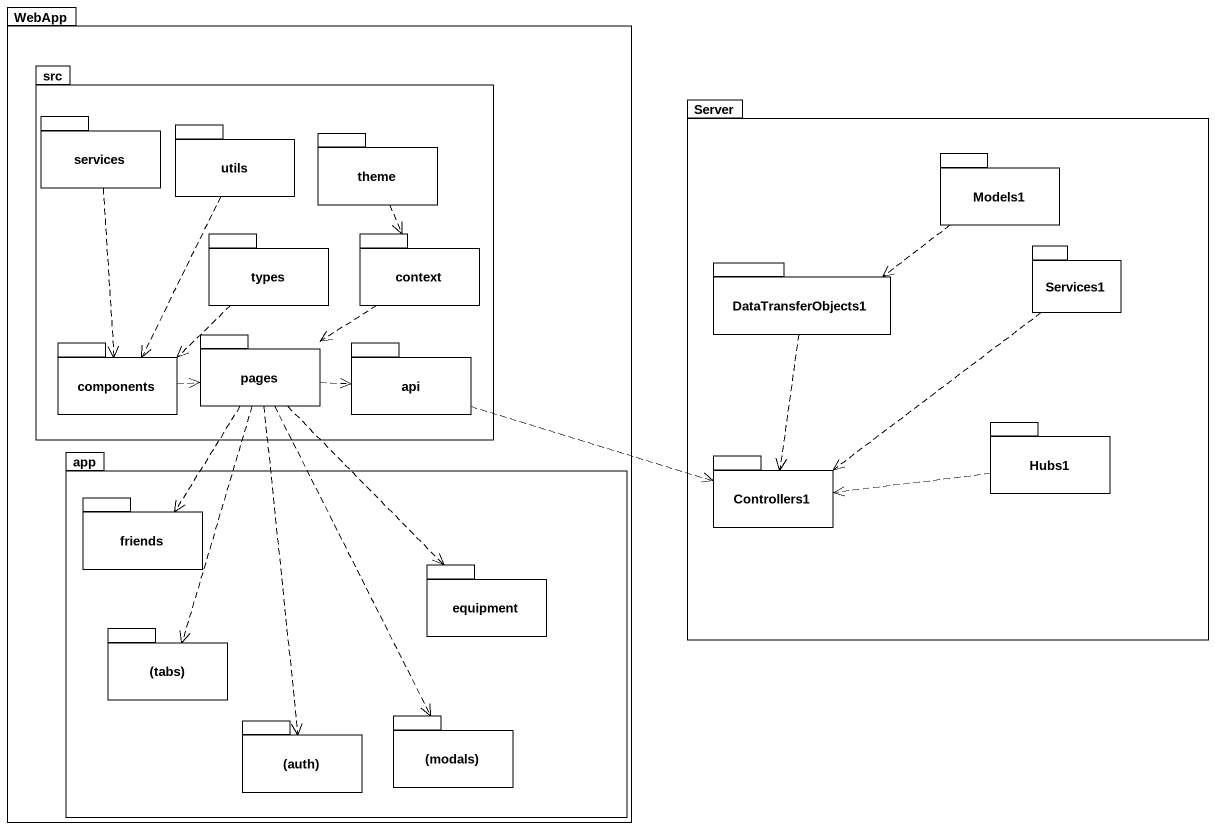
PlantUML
@startuml
package WebApp {
  package src {
    package services {
    }
    package utils {
    }
    package theme {
    }
    package types {
    }
    package context {
    }
    package components {
    }
    package pages {
    }
    package api {
    }
  }
  package app {
    package friends {
    }
    package equipment {
    }
    package "(tabs)" as tabs {
    }
    package "(auth)" as auth {
    }
    package "(modals)" as modals {
    }
  }
}
package Server {
  package Models1 {
  }
  package DataTransferObjects1 {
  }
  package Services1 {
  }
  package Controllers1 {
  }
  package Hubs1 {
  }
}
services ..> components
utils ..> components
theme ..> context
Models1 .left.> DataTransferObjects1
types ..> components
context ..> pages
DataTransferObjects1 ..> Controllers1
Services1 ..> Controllers1
components .right.> pages
pages .right.> api
pages ..> friends
pages ..> equipment
pages ..> tabs
pages ..> auth
pages ..> modals
api .right.> Controllers1
Hubs1 .left.> Controllers1
@enduml
